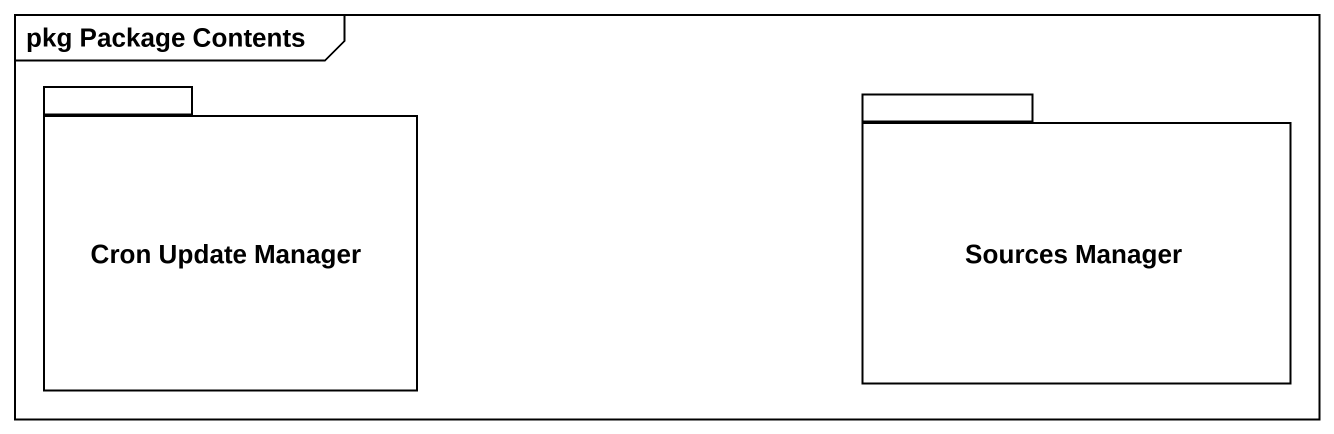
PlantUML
@startuml
mainframe pkg Package Contents
package "Cron Update Manager" as Cron_Update_Manager {
}
package "Sources Manager" as Sources_Manager {
}
@enduml
